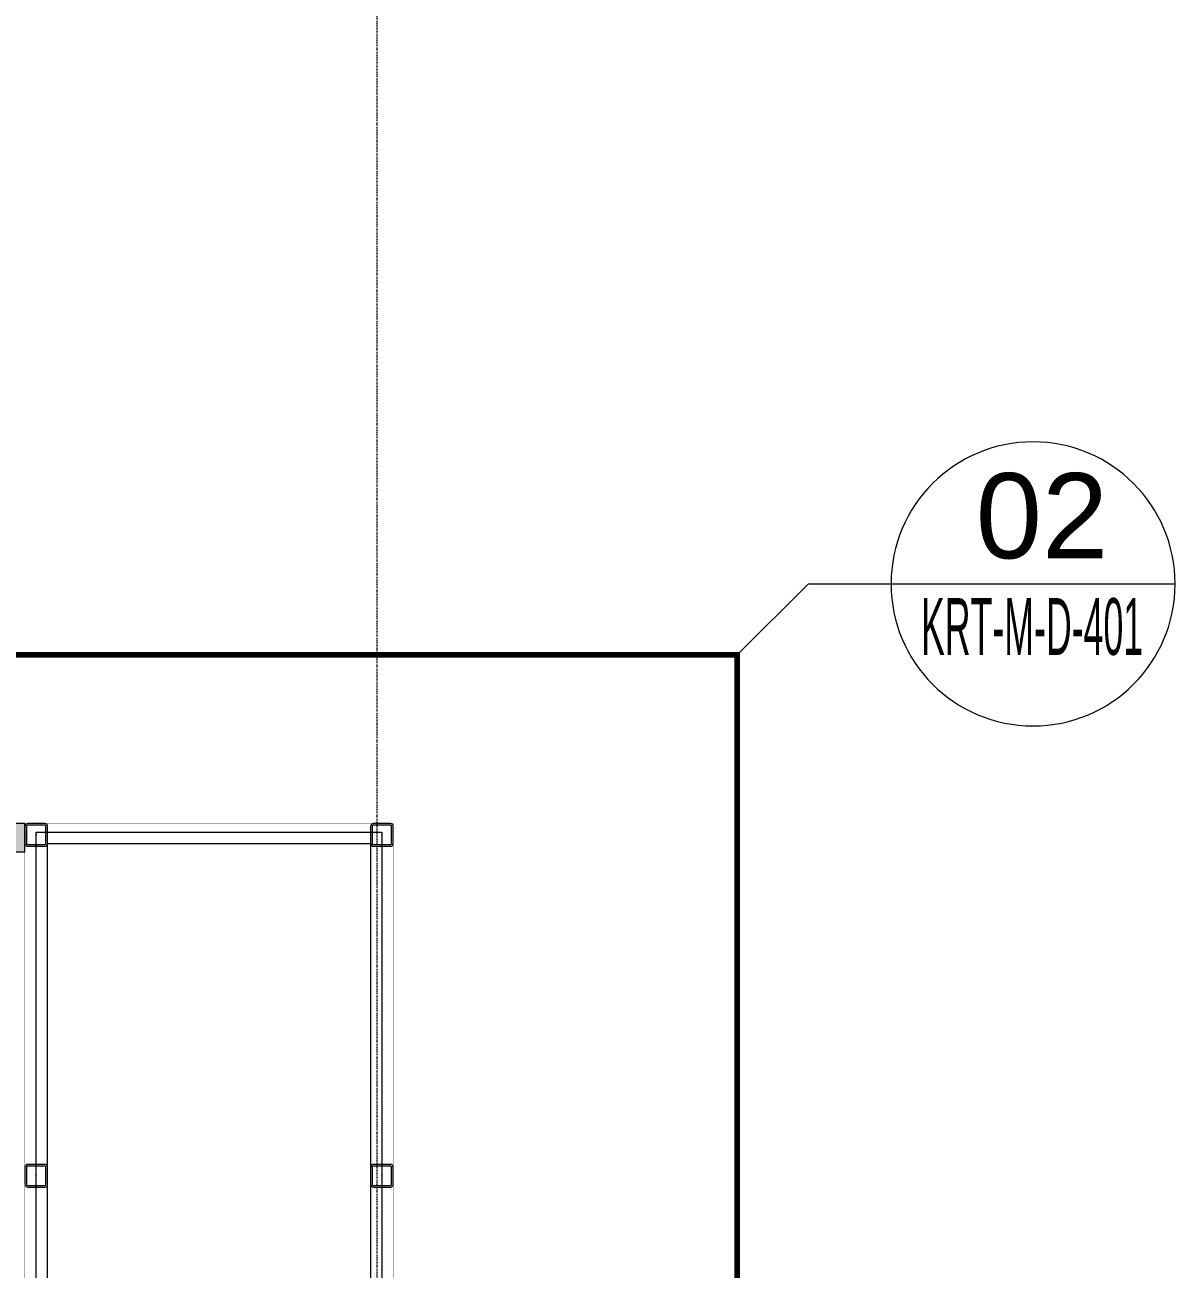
# Model space of a CAD drawing. Extents: x -1439 to 23780, y -1362 to 4476.
# Drawn here: x 3960.5 to 4162.9, y 491.6 to 710.6 of the extents above; entities that cross this region are included whole.
import ezdxf
from ezdxf.enums import TextEntityAlignment as Align

# ---------------------------------------------------------------- set-up
doc = ezdxf.new("R2010")
doc.units = 0
doc.header["$MEASUREMENT"] = 0
doc.linetypes.add('Audi$0$DASHDOT2', pattern=[0.5, 0.25, -0.125, 0, -0.125])
doc.linetypes.add('Audi$0$HIDDEN2', pattern=[4.7625, 3.175, -1.5875])
doc.layers.get('0').update_dxf_attribs({"color": 9, "lineweight": 9})
for name, color, linetype, lineweight in [('Audi$0$06D', 8, 'Continuous', 9), ('Audi$0$10', 8, 'Continuous', 9), ('Audi$0$15', 8, 'Continuous', 9), ('Audi$0$21', 8, 'Continuous', 9), ('Audi$0$24', 8, 'Audi$0$DASHDOT2', 9), ('Audi$0$33', 8, 'Audi$0$BATTING', 9)]:
    doc.layers.add(name, color=color, linetype=linetype, lineweight=lineweight)
doc.styles.add('Audi$0$Arial', font='arial.ttf', dxfattribs={"height": 2.5})
doc.linetypes.add('Audi$0$BATTING', pattern='A,0.0001,-0.1,[134,ltypeshp.shx,S=0.1,R=0,X=-0.1,Y=0],-0.2,[134,ltypeshp.shx,S=0.1,R=180,X=0.1,Y=0],-0.1', length=0.4001)

# ---------------------------------------------------------------- blocks, each defined once
blk = doc.blocks.new('Audi$0$0_detailbox1')
blk.add_lwpolyline([(10.411, -2.5), (7.911, 0), (-5, 0)])
blk.add_circle((0, 0), 5)
at = {"style": 'Audi$0$Arial'}
blk.add_attdef('DETAYADI', text='', height=3, dxfattribs=at).set_placement((0, 0), align=Align.BOTTOM_CENTER)
blk.add_attdef('PAFTAADI', text='', height=2, dxfattribs=at).set_placement((0, -0.5), align=Align.TOP_CENTER)
blk = doc.blocks.new('Audi$0$prf-10x10')
blk.add_lwpolyline([(-5, -5), (5, -5), (5, 5), (-5, 5)], close=True)
at = {"color": 255}
blk.add_solid([(-5, -5), (5, -5), (-5, 5), (5, 5)], dxfattribs=at)
at = {"layer": 'Audi$0$10'}
blk.add_point((0, 0), dxfattribs=at)
blk = doc.blocks.new('*U528')
at = {"layer": 'Audi$0$06D'}
blk.add_lwpolyline([(5, 0), (153, 0), (153, 5), (5, 5)], close=True, dxfattribs=at)
at = {"layer": 'Audi$0$15'}
blk.add_lwpolyline([(153, 2.5), (5, 2.5)], dxfattribs=at)
at = {"layer": 'Audi$0$10', "xscale": 0.5, "yscale": 0.5, "rotation": 270}
for p in [(2.5, 2.5), (150.5, 2.5)]:
    blk.add_blockref('Audi$0$prf-10x10', p, dxfattribs=at)
blk = doc.blocks.new('Audi$0$p-kapı-kayar')
at = {"layer": 'Audi$0$10', "rotation": 180}
blk.add_blockref('*U528', (337.21, 8.4), dxfattribs=at)
blk = doc.blocks.new('Audi$0$Prf-40x40')
for points in [[(1.5, -2), (-1.5, -2, -0.414214), (-2, -1.5), (-2, 1.5, -0.414214), (-1.5, 2), (1.5, 2, -0.414214), (2, 1.5), (2, -1.5, -0.414214)], [(1.5, -1.7), (-1.5, -1.7, -0.414214), (-1.7, -1.5), (-1.7, 1.5, -0.414214), (-1.5, 1.7), (1.5, 1.7, -0.414214), (1.7, 1.5), (1.7, -1.5, -0.414214)]]:
    blk.add_lwpolyline(points, format="xyb", close=True)
at = {"color": 252}
blk.add_point((0, 0), dxfattribs=at)
blk = doc.blocks.new('Audi$0$P-AKS_AUDI')
at = {"layer": 'Audi$0$24'}
blk.add_lwpolyline([(-700, -2590), (-700, 1250)], dxfattribs=at)
blk = doc.blocks.new('Audi$0$p-zemin kat')
at = {"layer": 'Audi$0$06D', "ltscale": 0.2}
blk.add_lwpolyline([(4020.51, 283.2), (3964.5, 283.2), (3964.5, 566.5), (4021.33, 566.5), (4021.33, 431), (3976.5, 431), (3976.5, 339), (4020.7, 339), (4020.7, 332.28)], close=True, dxfattribs=at)
at = {"layer": 'Audi$0$10', "const_width": 0.04}
blk.add_lwpolyline([(4025.33, 427), (4025.33, 427), (4025.33, 570), (3960.5, 570), (3960.5, 279.7), (4025.5, 279.7), (4025.5, 343), (4025.5, 343), (4025.5, 343)], dxfattribs=at)
at = {"layer": 'Audi$0$33', "ltscale": 0.2}
blk.add_lwpolyline([(4022.5, 281.2), (3962.5, 281.2), (3962.5, 568.5), (4023.33, 568.5), (4023.33, 429), (3978.5, 429), (3978.5, 341), (4022.7, 341), (4022.7, 332.27)], close=True, dxfattribs=at)
at = {"layer": 'Audi$0$10'}
blk.add_blockref('Audi$0$p-kapı-kayar', (3623.29, 561.6), dxfattribs=at)
at = {"layer": 'Audi$0$10', "xscale": -1}
for p in [(3962.5, 568), (4023.33, 568), (3962.5, 508), (4023.33, 508)]:
    blk.add_blockref('Audi$0$Prf-40x40', p, dxfattribs=at)
at = {"layer": 'Audi$0$24'}
blk.add_blockref('Audi$0$P-AKS_AUDI', (4722.5, 2785), dxfattribs=at)

msp = doc.modelspace()

# ---------------------------------------------------------------- linework, layer by layer
at = {"layer": 'Audi$0$21', "linetype": 'Audi$0$HIDDEN2', "ltscale": 0.1, "const_width": 1}
msp.add_lwpolyline([(3255.27, 599.68), (4085.88, 599.68), (4085.88, 192.44), (3255.27, 192.44)], close=True, dxfattribs=at)

# ---------------------------------------------------------------- block references
at = {"layer": 'Audi$0$10'}
msp.add_blockref('Audi$0$p-zemin kat', (0, 0), dxfattribs=at)
at = {"layer": 'Audi$0$21'}
ref = msp.add_blockref('Audi$0$0_detailbox1', (4137.94, 612.18), dxfattribs=dict(at, xscale=-5, yscale=5, zscale=5))
ref.add_attrib('DETAYADI', '02', dxfattribs={"layer": '0', "height": 15, "style": 'Audi$0$Arial'}).set_placement((4139.5, 612.18), align=Align.BOTTOM_CENTER)
ref.add_attrib('PAFTAADI', 'KRT-M-D-401', dxfattribs={"layer": '0', "height": 10, "style": 'Audi$0$Arial', "width": 0.45}).set_placement((4137.76, 609.68), align=Align.TOP_CENTER)

doc.saveas('drawing.dxf')
